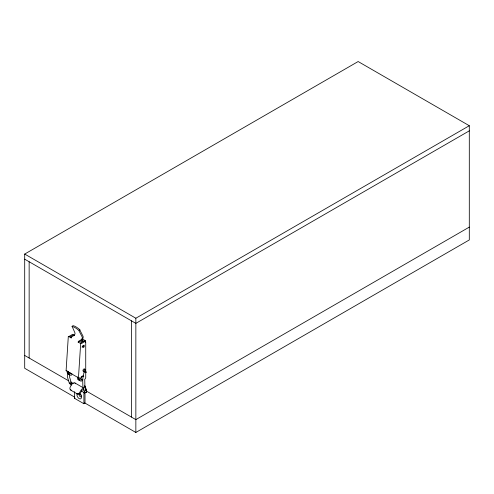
<?xml version="1.0" encoding="UTF-8"?>
<svg xmlns="http://www.w3.org/2000/svg" width="494" height="494" viewBox="0 0 494 494"><rect width="100%" height="100%" fill="white"/><g stroke="black" fill="none" stroke-linecap="round" stroke-linejoin="round"><path stroke-width="0.74" d="M82.09 380.769A3.6 2.081 -60 0 1 79.546 379.299L79.336 377.638L78.46 377.83L66.097 370.691L68.314 336.395L71.494 337.939M78.46 377.83L80.67 343.528L78.126 342.058L78.768 341.126L81.004 339.835A1.853 1.068 -60 0 0 82.189 337.001L78.731 330.301A9.256 2.785 42.9 0 0 72.186 326.528L74.915 332.802A1.853 1.068 -60 0 1 73.73 335.636M84.134 371.531L82.689 379.324L82.856 386.302L84.653 392.273C88.562 394.41 85.184 386.104 84.764 385.795L86.666 392.026L86.573 391.637M84.653 392.273L84.801 391.514C83.64 392.261 85.332 393.286 84.795 392.971L84.647 391.736M84.604 392.069L84.628 391.853A1.031 0.784 -26.5 0 1 84.715 391.637M86.549 391.853L86.413 392.137M86.073 372.161L85.715 371.723L86.104 372.118M83.622 345.294L83.344 346.226L82.004 346.998M83.943 370.673L84.017 370.432A1.025 0.593 -60 0 1 84.925 369.549A1.025 0.593 -60 0 1 85.345 370.302M70.87 337.877L71.494 336.927L74.582 335.148M86.339 392.242L85.376 392.693M71.914 326.503L72.989 325.663A9.256 2.785 42.9 0 1 79.534 329.442L82.986 336.13A3.088 1.778 -60 0 1 81.004 340.841L78.138 342.076M79.182 330.702L79.985 329.838M84.999 379.089L85.728 377.83L85.728 341.891L84.999 341.471L81.312 343.602L80.683 343.546M74.619 397.108L24.7 368.283L24.7 254.058L358.15 61.54L469.3 125.717L469.3 239.942L135.85 432.46L84.604 402.869M80.639 342.144L83.183 340.675L81.85 339.909M83.548 341.725L85.363 340.675L85.363 342.219M24.7 254.058L135.85 318.229L469.3 125.717M469.3 130.848L135.85 323.366L24.7 259.189M74.458 391.686L74.458 398.275L74.909 398.01M74.458 398.275L83.912 403.728L84.999 403.098L84.999 392.125M469.3 227.11L135.85 419.622L85.931 390.803M66.097 370.691L66.56 370.5M84.628 391.97L85.011 392.625L85.635 392.662M85.394 372.254L84.11 371.611A1.031 0.346 15.5 0 1 84.276 371.445M82.183 338.841L85.363 340.675M68.32 336.408L68.95 336.47L72.643 334.339L73.365 334.759M74.847 382.924L83.041 387.654M24.7 355.452L68.629 380.812M70.586 381.942L73.285 383.505M81.362 391.026L84.647 392.928M84.857 341.391L84.128 340.971L81.251 342.632A1.031 0.593 -60 0 0 80.886 342.953M74.242 335.259L73.513 334.839L70.636 336.5A1.031 0.593 -60 0 0 70.272 336.828M84.61 386.265L85.968 390.414M84.826 386.956L85.931 390.402M71.26 382.622L69.598 377.132L69.561 374.341M69.382 383.455L67.585 377.49L67.468 372.6M84.116 371.581L85.301 372.248A1.031 0.346 15.5 0 0 86.098 372.112M84.74 379.448L84.9 386.123M135.85 318.229L135.85 432.46M131.404 320.797L131.404 417.053M83.912 392.02L83.912 403.728M78.676 377.601L78.676 378.793A3.6 2.081 -60 0 0 79.948 380.602M68.061 371.476L68.061 372.667A3.6 2.081 -60 0 0 69.333 374.477M67.184 370.969L67.184 372.161A3.6 2.081 -60 0 0 68.462 373.97M29.146 261.758L29.146 358.02M71.352 384.894A1.019 0.587 -60 0 1 70.636 384.48A1.019 0.587 -60 0 1 71.352 383.233A1.019 0.587 -60 0 1 72.075 383.647M70.858 382.257A1.031 0.784 -26.5 0 1 71.161 383.313A1.031 0.784 -26.5 0 1 69.839 383.838A1.031 0.784 -26.5 0 1 69.444 382.819M84.381 370.735A1.334 0.772 -60 0 1 83.023 370.951A1.334 0.772 -60 0 1 83.745 369.08A1.334 0.772 -60 0 1 84.857 369.518M81.714 379.67A2.056 1.186 -60 0 1 80.942 377.472A2.056 1.186 -60 0 1 83.35 376.261M82.906 379.485A2.056 1.186 -60 0 1 81.164 379.441A2.056 1.186 -60 0 1 81.918 376.916A2.056 1.186 -60 0 1 83.789 376.514M83.276 345.788A1.334 0.772 -60 0 1 82.455 346.807M79.732 380.479A3.6 2.081 -60 0 1 78.614 377.57M69.549 374.6A3.6 2.081 -60 0 1 68.431 371.692M71.914 374.89A3.6 2.081 -60 0 1 69.524 372.322M78.639 379.849A3.6 2.081 -60 0 1 77.521 376.941M71.914 373.631A2.056 1.186 -60 0 1 70.457 372.791M83.912 390.556A1.834 1.056 -60 0 0 83.06 389.643A1.834 1.056 -60 0 0 81.621 390.921L80.516 392.829A2.569 2.099 -59.8 0 1 77.41 394.002L70.821 390.198A2.569 2.099 -59.8 0 1 70.29 386.926L71.476 384.875A3.378 1.951 -60 0 1 75.465 383.801M76.638 393.557A2.569 2.099 -59.8 0 0 79.744 392.384L80.93 390.328A3.378 1.951 -60 0 1 83.807 388.228M79.182 393.403A3.186 1.84 60 0 1 81.405 397.744A3.186 1.84 60 0 1 78.416 398.01A3.186 1.84 60 0 1 77.231 393.582M81.436 396.052A1.643 0.951 60 0 1 80.071 396.583A1.643 0.951 60 0 1 79.182 394.286A1.643 0.951 60 0 1 80.855 394.552M81.096 394.904A1.643 0.951 60 0 1 81.282 395.286M71.593 390.643A2.569 2.099 -59.8 0 1 70.685 389.247M82.881 345.961L82.881 347.504L83.548 347.436L84.215 346.732L84.215 345.189L82.881 345.961"/></g></svg>
